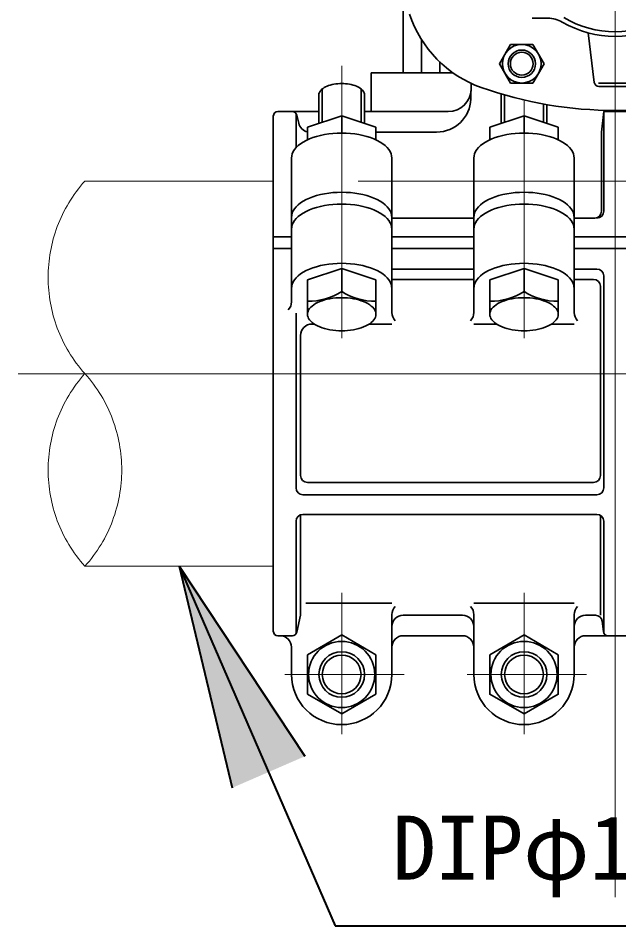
# Model space of a CAD drawing. Units: millimetres at full size, sheet at 1:20; details may follow other scales. Extents: x -5778 to 5792, y -3160 to 3160.
# Drawn here: x 143.2 to 406.8, y 1353.2 to 1751.5 of the extents above; entities that cross this region are included whole.
import ezdxf
from ezdxf.enums import TextEntityAlignment as Align

# ---------------------------------------------------------------- set-up
doc = ezdxf.new("R2010")
doc.units = ezdxf.units.MM
doc.header["$LTSCALE"] = 20
doc.linetypes.add('DOUBLE_CHAIN2', pattern=[12.8, 9, -1, 0.6, -0.6, 0.6, -1])
for name, color, linetype, lineweight in [('0-7_TEMP01', 3, 'Continuous', 18), ('0-8_T字管', 6, 'Continuous', 35), ('0-E_寸法', 1, 'Continuous', 40), ('1-1_配水管', 4, 'DOUBLE_CHAIN2', 9)]:
    doc.layers.add(name, color=color, linetype=linetype, lineweight=lineweight)
doc.styles.add('ＭＳ ゴシック', font='')
doc.styles.get('ＭＳ ゴシック').set_extended_font_data('MS Gothic')

msp = doc.modelspace()

# ---------------------------------------------------------------- linework, layer by layer
at = {"layer": '0-7_TEMP01'}
for p, q in [((405.18, 1432.15), (405.18, 1917.68)), ((405.18, 1898.49), (405.18, 1365.75)), ((285.18, 1708.57), (285.18, 1730.53)), ((365.18, 1708.57), (365.18, 1715.59)), ((285.18, 1641.57), (285.18, 1701.06)), ((365.18, 1641.57), (365.18, 1701.06)), ((292.42, 1679.98), (517.94, 1679.98)), ((285.18, 1611), (285.18, 1631.59)), ((365.18, 1611), (365.18, 1631.59)), ((143.23, 1595.48), (667.13, 1595.48)), ((285.18, 1437.26), (285.18, 1499.38)), ((365.18, 1437.26), (365.18, 1499.38)), ((260.24, 1463.49), (312.53, 1463.49)), ((340.24, 1463.49), (392.53, 1463.49))]:
    msp.add_line(p, q, dxfattribs=at)
at = {"layer": '0-8_T字管'}
for p, q in [((312.18, 1727.49), (312.18, 1763.27)), ((368.69, 1751.48), (375.65, 1751.48)), ((395.96, 1723.29), (393.34, 1745.04)), ((320.18, 1727.49), (320.18, 1742.14)), ((359.28, 1739.97), (369.08, 1739.97)), ((373.98, 1731.49), (369.08, 1739.97)), ((328.18, 1727.49), (328.18, 1732.31)), ((369.08, 1722.99), (373.98, 1731.49)), ((334.04, 1727.49), (298.18, 1727.49)), ((298.18, 1710.48), (298.18, 1727.49)), ((341.84, 1716), (342.06, 1722.85)), ((359.28, 1722.99), (369.08, 1722.99)), ((412, 1722.99), (397.91, 1722.99)), ((412.41, 1721.53), (397.96, 1721.53)), ((275.18, 1717.78), (275.18, 1705.32)), ((276.68, 1720.41), (276.68, 1705.81)), ((293.68, 1720.41), (293.68, 1705.81)), ((295.18, 1717.78), (295.18, 1705.32)), ((355.18, 1718.23), (355.18, 1705.32)), ((356.68, 1717.79), (356.68, 1705.81)), ((373.68, 1713.82), (373.68, 1705.81)), ((375.18, 1713.56), (375.18, 1705.32)), ((257.18, 1710.48), (275.18, 1710.48)), ((265.18, 1709.67), (265.18, 1694.64)), ((265.53, 1708.91), (266.31, 1705.4)), ((295.18, 1710.48), (331.97, 1710.48)), ((400.18, 1666.77), (400.18, 1710.48)), ((255.18, 1482.49), (255.18, 1708.49)), ((285.18, 1708.57), (270.18, 1703.7)), ((285.18, 1708.57), (300.18, 1703.7)), ((285.18, 1708.57), (285.18, 1701.06)), ((365.18, 1708.57), (350.18, 1703.7)), ((365.18, 1708.57), (380.18, 1703.7)), ((365.18, 1708.57), (365.18, 1701.06)), ((270.18, 1703.7), (270.18, 1698.11)), ((300.18, 1703.7), (300.18, 1698.11)), ((300.18, 1701.48), (326.85, 1701.48)), ((350.18, 1703.7), (350.18, 1698.11)), ((380.18, 1703.7), (380.18, 1698.11)), ((399.18, 1666.77), (399.18, 1701.48)), ((263.18, 1626.99), (263.18, 1690.06)), ((307.18, 1622.27), (307.18, 1690.06)), ((343.18, 1622.27), (343.18, 1690.06)), ((387.18, 1622.27), (387.18, 1690.06)), ((307.18, 1663.77), (343.18, 1663.77)), ((396.18, 1663.77), (387.18, 1663.77)), ((255.18, 1655.56), (263.18, 1655.56)), ((307.18, 1655.56), (343.18, 1655.56)), ((387.18, 1655.56), (423.18, 1655.56)), ((255.18, 1650.36), (263.18, 1650.36)), ((307.18, 1650.36), (343.18, 1650.36)), ((387.18, 1650.36), (423.18, 1650.36)), ((285.18, 1641.57), (270.18, 1636.69)), ((285.18, 1641.57), (300.18, 1636.69)), ((285.18, 1641.57), (285.18, 1631.59)), ((307.18, 1641.38), (343.18, 1641.38)), ((365.18, 1641.57), (350.18, 1636.69)), ((365.18, 1641.57), (380.18, 1636.69)), ((365.18, 1641.57), (365.18, 1631.59)), ((387.18, 1641.38), (397.18, 1641.38)), ((400.18, 1638.38), (400.18, 1545.36)), ((270.18, 1636.69), (270.18, 1621.54)), ((300.18, 1636.69), (300.18, 1621.54)), ((307.18, 1636.83), (343.18, 1636.83)), ((350.18, 1636.69), (350.18, 1621.54)), ((380.18, 1636.69), (380.18, 1621.54)), ((387.18, 1636.83), (395.68, 1636.83)), ((398.68, 1633.82), (398.68, 1550.77)), ((265.18, 1545.36), (265.18, 1621.99)), ((273.04, 1617.27), (272.18, 1617.27)), ((297.32, 1617.27), (307.18, 1617.27)), ((353.04, 1617.27), (343.18, 1617.27)), ((377.32, 1617.27), (387.18, 1617.27)), ((267.18, 1550.77), (267.18, 1612.27)), ((395.68, 1547.76), (270.18, 1547.76)), ((397.18, 1542.37), (268.18, 1542.37)), ((267.18, 1489.48), (267.18, 1533.53)), ((397.18, 1533.7), (268.18, 1533.7)), ((265.18, 1481.29), (265.18, 1530.71)), ((398.68, 1533.31), (398.68, 1489.48)), ((400.18, 1530.71), (400.18, 1481.59)), ((269.44, 1494.75), (307.18, 1494.75)), ((343.18, 1494.75), (387.18, 1494.75)), ((307.18, 1463.49), (307.18, 1489.75)), ((343.18, 1463.49), (343.18, 1489.75)), ((387.18, 1463.49), (387.18, 1489.75)), ((265.53, 1482.05), (267.18, 1489.48)), ((312.18, 1489.48), (338.18, 1489.48)), ((396.5, 1489.48), (392.18, 1489.48)), ((399.98, 1482.26), (399.47, 1486.82)), ((257.18, 1480.48), (263.57, 1480.48)), ((285.18, 1480.81), (270.18, 1472.15)), ((300.18, 1472.15), (285.18, 1480.81)), ((312.18, 1480.48), (338.18, 1480.48)), ((365.18, 1480.81), (350.18, 1472.15)), ((380.18, 1472.15), (365.18, 1480.81)), ((392.18, 1480.48), (418.18, 1480.48)), ((263.18, 1463.49), (263.18, 1475.48)), ((270.18, 1472.15), (270.18, 1454.82)), ((300.18, 1454.82), (300.18, 1472.15)), ((270.18, 1454.82), (285.18, 1446.16)), ((285.18, 1446.16), (300.18, 1454.82))]:
    msp.add_line(p, q, dxfattribs=at)
for points in [[(359.28, 1722.99), (354.38, 1731.49), (359.28, 1739.97)], [(295.18, 1717.78), (295.14, 1718.21), (295.03, 1718.65), (294.84, 1719.07), (294.57, 1719.48), (294.25, 1719.89), (293.84, 1720.28), (293.37, 1720.64), (292.84, 1720.99), (292.25, 1721.31), (291.61, 1721.6), (290.92, 1721.87), (290.18, 1722.11), (289.4, 1722.31), (288.6, 1722.47), (287.77, 1722.61), (286.91, 1722.7), (286.05, 1722.76), (285.18, 1722.78), (284.31, 1722.76), (283.44, 1722.7), (282.59, 1722.61), (281.76, 1722.47), (280.96, 1722.31), (280.18, 1722.11), (279.44, 1721.87), (278.75, 1721.6), (278.11, 1721.31), (277.52, 1720.99), (276.99, 1720.64), (276.52, 1720.28), (276.12, 1719.89), (275.78, 1719.48), (275.52, 1719.07), (275.33, 1718.65), (275.22, 1718.21), (275.18, 1717.78)], [(399.18, 1701.48), (400.18, 1710.48), (410.18, 1710.48)], [(307.18, 1690.06), (307.09, 1691.02), (306.85, 1691.97), (306.43, 1692.91), (305.86, 1693.82), (305.12, 1694.71), (304.23, 1695.56), (303.2, 1696.37), (302.04, 1697.13), (300.74, 1697.84), (299.32, 1698.49), (297.8, 1699.07), (296.18, 1699.59), (294.48, 1700.03), (292.7, 1700.4), (290.88, 1700.68), (289, 1700.89), (287.1, 1701.02), (285.18, 1701.06), (283.27, 1701.02), (281.36, 1700.89), (279.49, 1700.68), (277.65, 1700.4), (275.88, 1700.03), (274.18, 1699.59), (272.56, 1699.07), (271.04, 1698.49), (269.62, 1697.84), (268.33, 1697.13), (267.16, 1696.37), (266.12, 1695.56), (265.24, 1694.71), (264.5, 1693.82), (263.93, 1692.91), (263.51, 1691.97), (263.26, 1691.02), (263.18, 1690.06)], [(387.18, 1690.06), (387.09, 1691.02), (386.85, 1691.97), (386.43, 1692.91), (385.86, 1693.82), (385.12, 1694.71), (384.24, 1695.56), (383.2, 1696.37), (382.03, 1697.13), (380.74, 1697.84), (379.32, 1698.49), (377.8, 1699.07), (376.18, 1699.59), (374.48, 1700.03), (372.7, 1700.4), (370.88, 1700.68), (369, 1700.89), (367.09, 1701.02), (365.18, 1701.06), (363.26, 1701.02), (361.36, 1700.89), (359.49, 1700.68), (357.66, 1700.4), (355.88, 1700.03), (354.18, 1699.59), (352.56, 1699.07), (351.04, 1698.49), (349.62, 1697.84), (348.32, 1697.13), (347.16, 1696.37), (346.13, 1695.56), (345.24, 1694.71), (344.51, 1693.82), (343.93, 1692.91), (343.51, 1691.97), (343.27, 1691.02), (343.18, 1690.06)], [(307.18, 1664.08), (307.09, 1665.04), (306.85, 1665.99), (306.43, 1666.93), (305.86, 1667.85), (305.12, 1668.73), (304.23, 1669.58), (303.2, 1670.39), (302.04, 1671.15), (300.74, 1671.86), (299.32, 1672.5), (297.8, 1673.09), (296.18, 1673.61), (294.48, 1674.05), (292.7, 1674.42), (290.88, 1674.71), (289, 1674.91), (287.1, 1675.04), (285.18, 1675.08), (283.27, 1675.04), (281.36, 1674.91), (279.49, 1674.71), (277.65, 1674.42), (275.88, 1674.05), (274.18, 1673.61), (272.56, 1673.09), (271.04, 1672.5), (269.62, 1671.86), (268.33, 1671.15), (267.16, 1670.39), (266.12, 1669.58), (265.24, 1668.73), (264.5, 1667.85), (263.93, 1666.93), (263.51, 1665.99), (263.26, 1665.04), (263.18, 1664.08)], [(387.18, 1664.08), (387.09, 1665.04), (386.85, 1665.99), (386.43, 1666.93), (385.86, 1667.85), (385.12, 1668.73), (384.24, 1669.58), (383.2, 1670.39), (382.03, 1671.15), (380.74, 1671.86), (379.32, 1672.5), (377.8, 1673.09), (376.18, 1673.61), (374.48, 1674.05), (372.7, 1674.42), (370.88, 1674.71), (369, 1674.91), (367.09, 1675.04), (365.18, 1675.08), (363.26, 1675.04), (361.36, 1674.91), (359.49, 1674.71), (357.66, 1674.42), (355.88, 1674.05), (354.18, 1673.61), (352.56, 1673.09), (351.04, 1672.5), (349.62, 1671.86), (348.32, 1671.15), (347.16, 1670.39), (346.13, 1669.58), (345.24, 1668.73), (344.51, 1667.85), (343.93, 1666.93), (343.51, 1665.99), (343.27, 1665.04), (343.18, 1664.08)], [(307.18, 1658.89), (307.09, 1659.85), (306.85, 1660.8), (306.43, 1661.73), (305.86, 1662.64), (305.12, 1663.53), (304.23, 1664.38), (303.2, 1665.19), (302.04, 1665.95), (300.74, 1666.67), (299.32, 1667.31), (297.8, 1667.89), (296.18, 1668.41), (294.48, 1668.85), (292.7, 1669.22), (290.88, 1669.51), (289, 1669.72), (287.1, 1669.85), (285.18, 1669.88), (283.27, 1669.85), (281.36, 1669.72), (279.49, 1669.51), (277.65, 1669.22), (275.88, 1668.85), (274.18, 1668.41), (272.56, 1667.89), (271.04, 1667.31), (269.62, 1666.67), (268.33, 1665.95), (267.16, 1665.19), (266.12, 1664.38), (265.24, 1663.53), (264.5, 1662.64), (263.93, 1661.73), (263.51, 1660.8), (263.26, 1659.85), (263.18, 1658.89)], [(387.18, 1658.89), (387.09, 1659.85), (386.85, 1660.8), (386.43, 1661.73), (385.86, 1662.64), (385.12, 1663.53), (384.24, 1664.38), (383.2, 1665.19), (382.03, 1665.95), (380.74, 1666.67), (379.32, 1667.31), (377.8, 1667.89), (376.18, 1668.41), (374.48, 1668.85), (372.7, 1669.22), (370.88, 1669.51), (369, 1669.72), (367.09, 1669.85), (365.18, 1669.88), (363.26, 1669.85), (361.36, 1669.72), (359.49, 1669.51), (357.66, 1669.22), (355.88, 1668.85), (354.18, 1668.41), (352.56, 1667.89), (351.04, 1667.31), (349.62, 1666.67), (348.32, 1665.95), (347.16, 1665.19), (346.13, 1664.38), (345.24, 1663.53), (344.51, 1662.64), (343.93, 1661.73), (343.51, 1660.8), (343.27, 1659.85), (343.18, 1658.89)], [(307.18, 1632.9), (307.09, 1633.87), (306.85, 1634.82), (306.43, 1635.75), (305.86, 1636.66), (305.12, 1637.56), (304.23, 1638.4), (303.2, 1639.22), (302.04, 1639.97), (300.74, 1640.68), (299.32, 1641.33), (297.8, 1641.91), (296.18, 1642.43), (294.48, 1642.88), (292.7, 1643.24), (290.88, 1643.53), (289, 1643.73), (287.1, 1643.86), (285.18, 1643.91), (283.27, 1643.86), (281.36, 1643.73), (279.49, 1643.53), (277.65, 1643.24), (275.88, 1642.88), (274.18, 1642.43), (272.56, 1641.91), (271.04, 1641.33), (269.62, 1640.68), (268.33, 1639.97), (267.16, 1639.22), (266.12, 1638.4), (265.24, 1637.56), (264.5, 1636.66), (263.93, 1635.75), (263.51, 1634.82), (263.26, 1633.87), (263.18, 1632.9)], [(387.18, 1632.9), (387.09, 1633.87), (386.85, 1634.82), (386.43, 1635.75), (385.86, 1636.66), (385.12, 1637.56), (384.24, 1638.4), (383.2, 1639.22), (382.03, 1639.97), (380.74, 1640.68), (379.32, 1641.33), (377.8, 1641.91), (376.18, 1642.43), (374.48, 1642.88), (372.7, 1643.24), (370.88, 1643.53), (369, 1643.73), (367.09, 1643.86), (365.18, 1643.91), (363.26, 1643.86), (361.36, 1643.73), (359.49, 1643.53), (357.66, 1643.24), (355.88, 1642.88), (354.18, 1642.43), (352.56, 1641.91), (351.04, 1641.33), (349.62, 1640.68), (348.32, 1639.97), (347.16, 1639.22), (346.13, 1638.4), (345.24, 1637.56), (344.51, 1636.66), (343.93, 1635.75), (343.51, 1634.82), (343.27, 1633.87), (343.18, 1632.9)], [(300.18, 1621.54), (300.12, 1622.17), (299.95, 1622.8), (299.67, 1623.42), (299.28, 1624.02), (298.78, 1624.61), (298.17, 1625.17), (297.47, 1625.7), (296.67, 1626.21), (295.79, 1626.67), (294.82, 1627.11), (293.79, 1627.49), (292.68, 1627.83), (291.52, 1628.12), (290.31, 1628.37), (289.06, 1628.56), (287.79, 1628.7), (286.49, 1628.78), (285.18, 1628.8), (283.88, 1628.78), (282.57, 1628.7), (281.3, 1628.56), (280.05, 1628.37), (278.84, 1628.12), (277.68, 1627.83), (276.58, 1627.49), (275.54, 1627.11), (274.58, 1626.67), (273.69, 1626.21), (272.9, 1625.7), (272.19, 1625.17), (271.58, 1624.61), (271.09, 1624.02), (270.69, 1623.42), (270.41, 1622.8), (270.24, 1622.17), (270.18, 1621.54), (270.24, 1620.91), (270.41, 1620.28), (270.69, 1619.65)], [(380.18, 1621.54), (380.12, 1622.17), (379.95, 1622.8), (379.67, 1623.42), (379.27, 1624.02), (378.77, 1624.61), (378.17, 1625.17), (377.46, 1625.7), (376.67, 1626.21), (375.78, 1626.67), (374.82, 1627.11), (373.79, 1627.49), (372.68, 1627.83), (371.52, 1628.12), (370.31, 1628.37), (369.06, 1628.56), (367.79, 1628.7), (366.49, 1628.78), (365.18, 1628.8), (363.88, 1628.78), (362.57, 1628.7), (361.3, 1628.56), (360.05, 1628.37), (358.84, 1628.12), (357.68, 1627.83), (356.57, 1627.49), (355.54, 1627.11), (354.57, 1626.67), (353.69, 1626.21), (352.9, 1625.7), (352.19, 1625.17), (351.58, 1624.61), (351.08, 1624.02), (350.69, 1623.42), (350.41, 1622.8), (350.24, 1622.17), (350.18, 1621.54), (350.24, 1620.91), (350.41, 1620.28), (350.69, 1619.65)], [(270.69, 1619.65), (271.09, 1619.05), (271.58, 1618.47), (272.19, 1617.91), (272.9, 1617.37), (273.69, 1616.87), (274.58, 1616.4), (275.54, 1615.97), (276.58, 1615.59), (277.68, 1615.25), (278.84, 1614.95), (280.05, 1614.71), (281.3, 1614.52), (282.57, 1614.38), (283.88, 1614.3), (285.18, 1614.27), (286.49, 1614.3), (287.79, 1614.38), (289.06, 1614.52), (290.31, 1614.71), (291.52, 1614.95), (292.68, 1615.25), (293.79, 1615.59), (294.82, 1615.97), (295.79, 1616.4), (296.67, 1616.87), (297.47, 1617.37), (298.17, 1617.91), (298.78, 1618.47), (299.28, 1619.05), (299.67, 1619.65), (299.95, 1620.28), (300.12, 1620.91), (300.18, 1621.54)], [(350.69, 1619.65), (351.08, 1619.05), (351.58, 1618.47), (352.19, 1617.91), (352.9, 1617.37), (353.69, 1616.87), (354.57, 1616.4), (355.54, 1615.97), (356.57, 1615.59), (357.68, 1615.25), (358.84, 1614.95), (360.05, 1614.71), (361.3, 1614.52), (362.57, 1614.38), (363.88, 1614.3), (365.18, 1614.27), (366.49, 1614.3), (367.79, 1614.38), (369.06, 1614.52), (370.31, 1614.71), (371.52, 1614.95), (372.68, 1615.25), (373.79, 1615.59), (374.82, 1615.97), (375.78, 1616.4), (376.67, 1616.87), (377.46, 1617.37), (378.17, 1617.91), (378.77, 1618.47), (379.27, 1619.05), (379.67, 1619.65), (379.95, 1620.28), (380.12, 1620.91), (380.18, 1621.54)], [(350.18, 1472.15), (350.18, 1454.82), (365.18, 1446.16)], [(365.18, 1446.16), (380.18, 1454.82), (380.18, 1472.15)]]:
    msp.add_lwpolyline(points, dxfattribs=at)
for centre, radius in [((364.18, 1731.49), 8.48), ((364.18, 1731.49), 6), ((364.18, 1731.49), 5), ((285.18, 1463.49), 14.5), ((365.18, 1463.49), 14.5), ((285.18, 1463.49), 10), ((285.18, 1463.49), 8.5), ((365.18, 1463.49), 10), ((365.18, 1463.49), 8.5)]:
    msp.add_circle(centre, radius, dxfattribs=at)
for centre, radius, start, end in [((363.44, 1769.16), 51, 198.222, 250.493), ((375.65, 1738.98), 12.5, 59.683, 90), ((405.18, 1789.49), 46, 239.683, 300.317), ((405.18, 1789.49), 44, 239.138, 300.862), ((405.18, 1886.98), 176, 250.493, 289.507), ((397.96, 1723.53), 2, 186.893, 270), ((331.97, 1720.48), 10, 270, 358.178), ((326.85, 1716.49), 15, 270, 358.178), ((257.18, 1708.49), 2, 90, 180), ((263.57, 1708.49), 2, 12.529, 90), ((271.19, 1706.49), 5, 192.529, 258.336), ((396.18, 1666.77), 3, 270, 0), ((397.18, 1666.77), 3, 270, 0), ((397.18, 1638.38), 3, 0, 90), ((395.68, 1633.82), 3, 0, 90), ((270.62, 1653.88), 26.63, 269.055, 303.15), ((299.74, 1653.88), 26.63, 236.85, 270.945), ((350.62, 1653.88), 26.63, 269.055, 303.15), ((379.74, 1653.88), 26.63, 236.85, 270.945), ((258.18, 1626.99), 5, 315, 0), ((312.18, 1622.27), 5, 180, 225), ((338.18, 1622.27), 5, 315, 0), ((392.18, 1622.27), 5, 180, 225), ((272.18, 1612.27), 5, 90, 180), ((270.18, 1550.77), 3, 180, 270), ((395.68, 1550.77), 3, 270, 0), ((268.18, 1545.36), 3, 180, 270), ((397.18, 1545.36), 3, 270, 0), ((268.18, 1530.71), 3, 90, 180), ((397.18, 1530.71), 3, 0, 90), ((312.18, 1489.75), 5, 135, 180), ((338.18, 1489.75), 5, 0, 45), ((392.18, 1489.75), 5, 135, 180), ((312.18, 1484.48), 5, 90, 180), ((338.18, 1484.48), 5, 0, 90), ((392.18, 1484.48), 5, 90, 180), ((396.5, 1486.49), 3, 6.34, 90), ((257.18, 1482.49), 2, 180, 270), ((263.57, 1482.49), 2, 270, 347.471), ((401.97, 1482.49), 2, 186.34, 270), ((258.18, 1475.48), 5, 0, 90), ((312.18, 1475.48), 5, 90, 180), ((338.18, 1475.48), 5, 0, 90), ((392.18, 1475.48), 5, 90, 180), ((285.18, 1463.49), 22, 180, 0), ((365.18, 1463.49), 22, 180, 0)]:
    msp.add_arc(centre, radius, start, end, dxfattribs=at)
at = {"layer": '0-E_寸法'}
for p, q in [((213.86, 1510.99), (282.37, 1353.18)), ((213.86, 1510.99), (269, 1427.57)), ((213.86, 1510.99), (237.14, 1413.74)), ((282.37, 1353.18), (477.99, 1353.18))]:
    msp.add_line(p, q, dxfattribs=at)
msp.add_solid([(269, 1427.57), (237.14, 1413.74), (213.86, 1510.99)], dxfattribs=at)
at = {"layer": '1-1_配水管'}
for p, q in [((255.18, 1679.98), (172.52, 1679.98)), ((255.18, 1510.99), (172.52, 1510.99))]:
    msp.add_line(p, q, dxfattribs=at)
for centre, start, end in [((219.76, 1637.74), 138.19, 221.81), ((219.76, 1553.23), 138.19, 221.81), ((125.29, 1553.23), 318.19, 41.81)]:
    msp.add_arc(centre, 63.38, start, end, dxfattribs=at)

# ---------------------------------------------------------------- texts
at = {"layer": '0-E_寸法', "style": 'ＭＳ ゴシック'}
msp.add_text('DIPφ150', height=28.15, dxfattribs=at).set_placement((307.37, 1364.97), align=Align.BOTTOM_LEFT)

doc.saveas('drawing.dxf')
